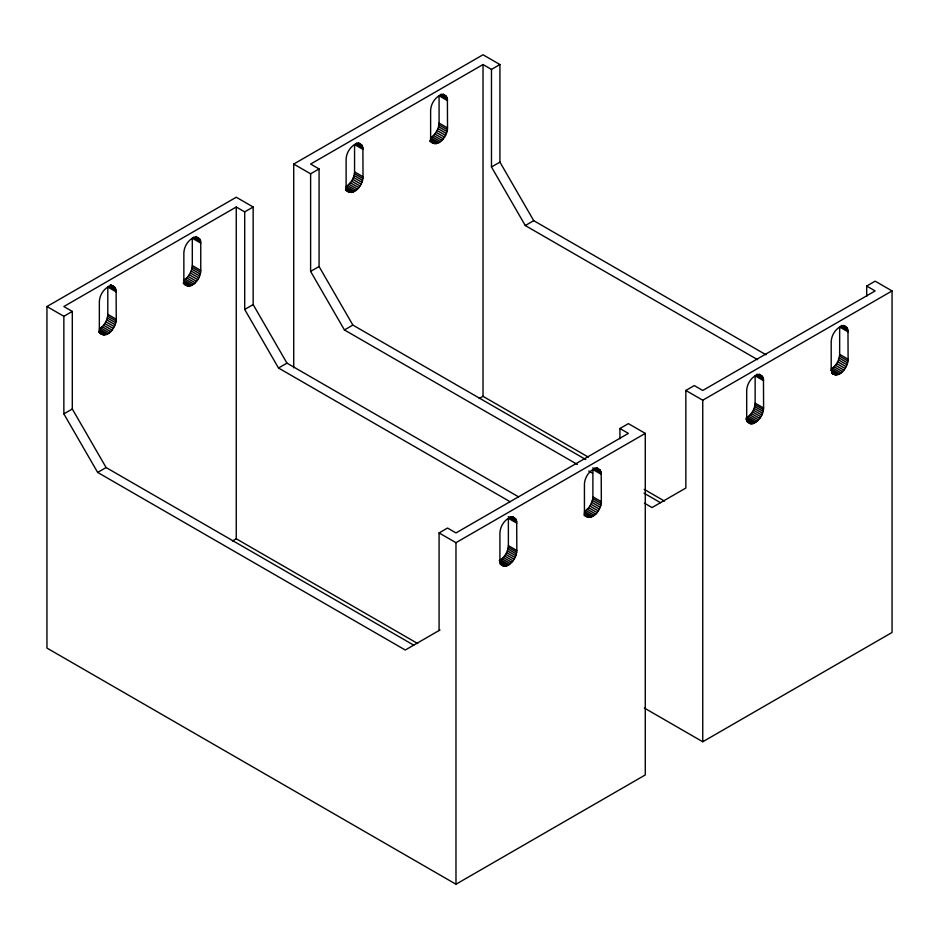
<?xml version="1.0" encoding="UTF-8"?>
<svg xmlns="http://www.w3.org/2000/svg" width="939" height="939" viewBox="0 0 939 939"><rect width="100%" height="100%" fill="white"/><g stroke="black" fill="none" stroke-linecap="round" stroke-linejoin="round"><path stroke-width="1.41" d="M512.436 516.638L515.699 518.938L516.696 521.544L516.826 550.489C516.556 556.557 513.034 562.567 507.682 565.501L499.231 560.618C504.583 557.684 508.105 551.674 508.375 545.618L508.375 518.293L511.262 517.213L513.809 517.436M759.205 374.168L762.468 376.469L763.466 379.074L763.595 408.019C763.325 414.087 759.804 420.097 754.451 423.031L746 418.148C751.353 415.214 754.874 409.204 755.144 403.136L755.144 375.823L758.031 374.743L760.578 374.966M101.318 334.108L99.851 332.019L99.346 328.979C104.276 325.856 107.551 320.176 107.797 314.342L107.797 287.017L110.685 285.937L113.232 286.16M99.945 333.322C108.255 338.909 116.225 326.737 116.248 319.225L116.119 290.28L114.276 286.771L110.649 284.67M185.828 285.315L184.361 283.226L183.856 280.186C188.786 277.064 192.061 271.383 192.307 265.549L192.307 238.224C196.04 235.255 201.462 238.389 200.758 243.107L200.758 270.432C200.735 277.944 192.765 290.116 184.455 284.529M348.087 191.638L346.62 189.549L346.115 186.509C351.045 183.387 354.32 177.706 354.566 171.872L354.566 144.547L357.454 143.467L360.001 143.69M345.517 190.148C353.956 197.39 363.1 184.819 363.017 176.755L362.888 147.81L361.891 145.205L358.628 142.904M432.597 142.845L431.13 140.756L430.625 137.716C435.555 134.594 438.83 128.913 439.076 123.079L439.076 95.755L441.964 94.675L444.511 94.898M430.027 141.355C438.466 148.597 447.61 136.026 447.527 127.962L447.398 99.018L446.401 96.412L443.138 94.111M586.406 516.591L584.938 514.502L584.434 511.462C589.363 508.328 592.638 502.658 592.885 496.825L592.885 469.5L595.772 468.42L598.319 468.643M583.999 515.194C592.415 522.225 601.406 509.689 601.336 501.696L601.206 472.751L600.209 470.146L596.946 467.857M833.175 374.121L831.708 372.032L831.203 368.992C836.133 365.858 839.407 360.177 839.654 354.355L839.654 327.03L842.541 325.95L845.088 326.173M831.801 373.323C840.112 378.91 848.081 366.738 848.105 359.226L847.976 330.282L846.978 327.676L843.715 325.375M619.928 438.713L619.928 428.513L628.379 423.63L645.281 433.395L645.281 774.933L455.978 884.233L46.95 648.074L46.95 306.537L236.252 197.237L253.154 207.003L253.154 304.588L286.958 363.135L518.621 496.884M293.719 367.818L293.719 164.067L483.022 54.767L499.924 64.533L499.924 162.118L533.728 220.665L766.013 354.778M253.154 207.003L244.703 211.874L236.252 207.003L63.852 306.537L72.303 311.408L72.303 408.993L106.107 467.552L413.723 645.152M499.924 64.533L491.473 69.404L483.022 64.533L310.621 164.067L319.072 168.938L319.072 266.523L352.876 325.082L585.807 459.558M46.95 306.537L63.852 316.29L72.303 311.408M293.719 164.067L310.621 173.821L319.072 168.938M440.015 629.963L405.272 650.023L97.656 472.423L63.852 413.876L72.303 408.993M510.17 501.766L278.507 368.018L244.703 309.459L253.154 304.588M577.356 464.441L344.425 329.953L310.621 271.406L319.072 266.523M757.562 359.649L525.277 225.548L491.473 166.989L499.924 162.118M97.656 472.423L106.107 467.552M278.507 368.018L286.958 363.135M344.425 329.953L352.876 325.082M525.277 225.548L533.728 220.665M232.449 540.981L236.252 538.786L417.726 643.555M479.219 398.512L483.022 396.317L588.354 457.129M439.076 630.515L439.076 532.929L447.527 528.047L455.978 532.929L628.379 433.395L619.928 428.513M644.447 503.175L652.042 507.553L685.846 488.045L685.846 390.46L694.297 385.577L702.748 390.46L875.148 290.926L866.697 286.043L866.697 296.243M866.697 286.043L875.148 281.16L892.05 290.926L892.05 632.463L702.748 741.763L644.318 708.018M439.076 532.929L455.978 542.683L645.281 433.395M685.846 390.46L702.748 400.214L892.05 290.926M763.595 380.694L755.144 375.823C750.214 378.945 746.939 384.626 746.693 390.46L746.693 417.785C746.071 422.045 750.684 425.484 754.451 423.031M516.826 523.164L508.375 518.293C503.445 521.415 500.17 527.096 499.924 532.929L499.924 560.254C499.302 564.515 503.914 567.954 507.682 565.501M442.774 94.323L446.401 96.412M843.351 325.587L846.978 327.676M440.978 94.111L447.023 97.586M841.555 325.375L847.6 328.861M440.156 94.827L447.398 99.018M840.734 326.103L847.976 330.282M447.527 100.637L439.076 95.755C434.147 98.877 430.872 104.558 430.625 110.391L430.625 137.716L439.076 142.599M848.105 331.901L839.654 327.03C834.724 330.152 831.449 335.833 831.203 341.667L831.203 368.992L839.654 373.863M439.076 123.079L447.527 127.962M839.654 354.355L848.105 359.226M438.947 124.852L447.398 129.723M839.525 356.116L847.976 360.999M438.572 126.706L447.023 131.589M839.149 357.982L847.6 362.865M437.95 128.608L446.401 133.491M838.527 359.883L846.978 364.766M437.104 130.498L445.556 135.369M837.682 361.761L846.133 366.644M436.06 132.293L444.511 137.176M836.637 363.569L845.088 368.452M434.851 133.972L443.302 138.855M835.428 365.236L843.879 370.119M433.513 135.462L441.964 140.334M834.09 366.726L842.541 371.609M432.093 136.718L440.544 141.601M832.67 367.994L841.121 372.877M430.367 139.113L437.609 143.291M830.945 370.389L838.187 374.567M430.144 140.193L436.189 143.679M831.931 372.161L836.766 374.943M430.027 140.944L434.851 143.726M831.801 372.912L835.428 375.001M358.264 143.115L361.891 145.205M758.841 374.379L762.468 376.469M356.468 142.892L362.513 146.378M757.045 374.168L763.09 377.654M355.646 143.62L362.888 147.81M756.224 374.896L763.466 379.074M363.017 149.43L354.566 144.547C349.637 147.669 346.362 153.35 346.115 159.184L346.115 186.509L354.566 191.392M354.566 171.872L363.017 176.755M755.144 403.136L763.595 408.019M354.437 173.645L362.888 178.516M755.026 404.815L763.477 409.697M754.686 406.575L763.137 411.458M354.062 175.499L362.513 180.382M754.123 408.371L762.574 413.254M353.44 177.401L361.891 182.283M753.36 410.167L761.811 415.038M352.594 179.29L361.046 184.161M752.421 411.892L760.872 416.775M351.55 181.086L360.001 185.969M751.317 413.524L759.768 418.407M350.341 182.765L358.792 187.636M750.085 415.003L758.536 419.874M349.003 184.255L357.454 189.126M748.77 416.282L757.221 421.165M347.583 185.511L356.034 190.394M747.385 417.339L755.836 422.221M345.857 187.906L353.099 192.084M745.824 419.381L753.066 423.559M345.634 188.985L351.679 192.472M746.916 421.012L751.752 423.794M345.517 189.737L350.341 192.518M746.904 421.646L750.519 423.735M644.189 489.36L664.495 501.086M644.037 493.175L660.493 502.682M196.005 236.792L199.631 238.882M596.582 468.056L600.209 470.146M195.418 237.274L200.253 240.067M594.786 467.845L600.831 471.331M193.387 237.309L200.629 241.487M592.755 467.88L601.206 472.751M200.758 243.107L192.307 238.224C187.377 241.358 184.103 247.027 183.856 252.861L183.856 280.186L192.307 285.069M601.336 474.371L592.885 469.5C587.955 472.622 584.68 478.303 584.434 484.137L584.434 511.462L592.885 516.333M588.741 471.014L592.544 473.209M192.307 265.549L200.758 270.432M592.885 496.825L601.336 501.696M192.178 267.322L200.629 272.193M592.755 498.586L601.206 503.468M191.802 269.176L200.253 274.059M592.38 500.452L600.831 505.335M191.18 271.078L199.631 275.96M591.758 502.353L600.209 507.236M190.335 272.967L198.786 277.838M590.913 504.231L599.364 509.114M189.291 274.763L197.742 279.646M589.868 506.039L598.319 510.922M188.082 276.442L196.533 281.324M588.659 507.717L597.11 512.588M186.744 277.932L195.195 282.815M587.321 509.196L595.772 514.079M185.323 279.188L193.774 284.071M585.901 510.464L594.352 515.347M183.598 281.583L190.84 285.761M584.175 512.858L591.417 517.037M183.375 282.662L189.42 286.149M583.952 513.938L589.997 517.412M183.258 283.414L188.082 286.195M585.032 515.382L588.659 517.471M110.286 284.881L115.121 287.674M512.072 516.849L515.699 518.938M110.908 286.066L115.743 288.848M510.276 516.638L516.321 520.124M108.877 286.09L116.119 290.28M508.245 516.673L516.696 521.544M116.248 291.9L107.797 287.017C102.867 290.139 99.593 295.82 99.346 301.654L99.346 328.979L107.797 333.861M107.797 314.342L116.248 319.225M508.375 545.618L516.826 550.489M508.257 547.284L516.708 552.167M107.668 316.114L116.119 320.985M507.917 549.045L516.368 553.928M107.292 317.969L115.743 322.852M507.353 550.841L515.804 555.724M106.67 319.87L115.121 324.753M506.591 552.637L515.042 557.52M105.825 321.76L114.276 326.631M505.652 554.362L514.103 559.245M104.781 323.556L113.232 328.439M504.548 555.994L512.999 560.876M103.572 325.234L112.023 330.105M503.316 557.473L511.767 562.344M102.234 326.725L110.685 331.596M502.001 558.752L510.452 563.635M100.813 327.981L109.264 332.864M500.616 559.808L509.067 564.691M99.088 330.375L106.33 334.554M500.264 562.543L506.297 566.029M98.865 331.455L104.91 334.941M500.147 563.482L504.982 566.264M98.748 332.206L103.572 334.988M500.135 564.116L503.75 566.205M702.748 400.214L702.748 741.763M491.473 69.404L491.473 166.989M483.022 64.533L483.022 396.317M455.978 542.683L455.978 884.233M310.621 173.821L310.621 271.406M244.703 211.874L244.703 309.459M236.252 207.003L236.252 538.786M63.852 316.29L63.852 413.876"/></g></svg>
